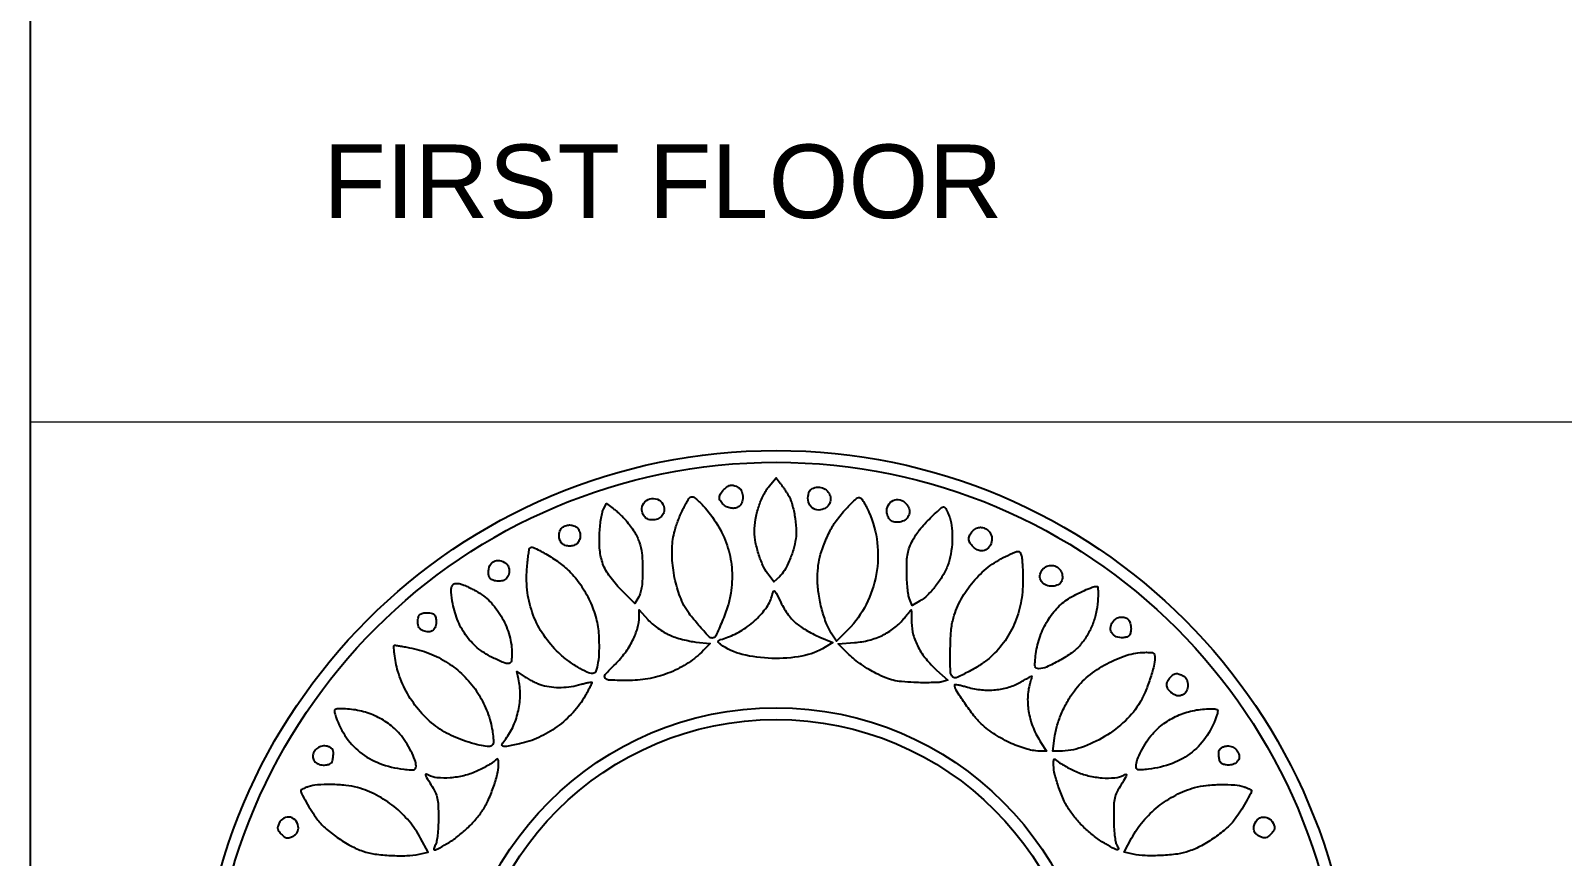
# Model space of a CAD drawing. Header units: centimetres. Extents: x -223085 to -5411, y 68813 to 74618.
# Drawn here: x -218683 to -217642, y 69343 to 69903 of the extents above; entities that cross this region are included whole.
import ezdxf

# ---------------------------------------------------------------- set-up
doc = ezdxf.new("R2010")
doc.units = ezdxf.units.CM
doc.layers.add('A TEXT FRAME', color=253, linetype='Continuous')
doc.layers.add('WALLL', color=7, linetype='Continuous')
doc.styles.add('ARI', font='arial.ttf')

# ---------------------------------------------------------------- blocks, each defined once
blk = doc.blocks.new('sfdsf')
blk.add_line((-33878.723, -54248.736), (-33581.723, -54248.736))
blk = doc.blocks.new('CVVX')
at = {"lineweight": 5}
blk.add_line((71152.14, -85049.75), (72108.68, -85049.75), dxfattribs=at)
for points in [[(71264.26, -85060.13, -0.16151), (71264.74, -85060.64, -0.086366), (71264.97, -85061.48, -0.083939), (71264.9, -85062.37, -0.137026), (71264.53, -85063.03, -0.117853), (71263.98, -85063.37, -0.095621), (71263.29, -85063.45, -0.087815), (71262.57, -85063.28, -0.080179), (71261.93, -85062.86, -0.066893), (71261.44, -85062.28, -0.149868), (71261.28, -85061.72, -0.137629), (71261.46, -85061.15, -0.052883), (71261.99, -85060.49, -0.038141), (71262.58, -85059.99, -0.119354), (71263.06, -85059.79, -0.122095), (71263.57, -85059.83, -0.040813)], [(71272.14, -85061.25, -0.06868), (71272.74, -85062.6, -0.027667), (71273.2, -85064.56, -0.027814), (71273.45, -85066.62, -0.052704), (71273.38, -85068.28, -0.035831), (71273, -85069.99, -0.02957), (71272.36, -85071.75, -0.030493), (71271.58, -85073.28, -0.071666), (71270.78, -85074.29), (71269.92, -85075.09), (71269.14, -85074.1, -0.057208), (71268.29, -85072.72, -0.029832), (71267.54, -85070.84, -0.029717), (71267.02, -85068.85, -0.049993), (71266.84, -85067.13, -0.043102), (71267.01, -85065.21, -0.035418), (71267.51, -85063.2, -0.036377), (71268.26, -85061.36, -0.057568), (71269.18, -85059.93), (71270.27, -85058.61), (71270.91, -85059.46, -0.006897), (71271.19, -85059.85, -0.003885), (71271.53, -85060.33, -0.003876), (71271.86, -85060.83, -0.006334)], [(71278.54, -85060.89, -0.098659), (71278.87, -85061.64, -0.118325), (71278.85, -85062.4, -0.119989), (71278.49, -85063.07, -0.103401), (71277.85, -85063.55, -0.146651), (71276.74, -85063.7, -0.170553), (71275.8, -85063.2, -0.155432), (71275.33, -85062.17, -0.119991), (71275.47, -85060.94, -0.17816), (71275.99, -85060.33, -0.123936), (71276.87, -85060.1, -0.113005), (71277.83, -85060.3, -0.132692)], [(71246.49, -85065.4, -0.031387), (71247.81, -85067.18, -0.060504), (71248.59, -85068.78, -0.057363), (71248.99, -85070.57, -0.025577), (71249.11, -85072.99, -0.010218), (71249.08, -85074.62, -0.023769), (71248.98, -85075.83, -0.031739), (71248.79, -85076.75, -0.060935), (71248.51, -85077.45), (71247.9, -85078.55), (71245.68, -85076.33, -0.038462), (71243.9, -85074.25, -0.068702), (71242.83, -85072.27, -0.067712), (71242.33, -85070.06, -0.036331), (71242.29, -85067.26, -0.012939), (71242.39, -85066.1, -0.014276), (71242.54, -85065, -0.013757), (71242.73, -85064.06, -0.067892), (71242.91, -85063.56), (71243.37, -85062.71), (71244.44, -85063.47, -0.022179), (71244.92, -85063.84, -0.011716), (71245.49, -85064.35, -0.011635), (71246.04, -85064.9, -0.017605)], [(71252.32, -85062.79, -0.103016), (71252.55, -85063.55, -0.123022), (71252.42, -85064.28, -0.124094), (71251.97, -85064.87, -0.105943), (71251.27, -85065.21, -0.080349), (71250.42, -85065.28, -0.124388), (71249.73, -85065.05, -0.129719), (71249.24, -85064.52, -0.091568), (71249, -85063.76, -0.18527), (71249.28, -85062.64, -0.170398), (71250.25, -85061.96, -0.166111), (71251.45, -85062.01, -0.177743)], [(71259.01, -85063.38, -0.049951), (71261.21, -85066.45, -0.057616), (71262.64, -85069.75, -0.058326), (71263.26, -85073.25, -0.053282), (71263.09, -85076.91, -0.040569), (71262.62, -85078.89, -0.019618), (71261.72, -85081.34, -0.010971), (71260.69, -85083.66, -0.291127), (71260.15, -85084, -0.210522), (71259.6, -85083.76, -0.007035), (71257.99, -85081.95, -0.013538), (71256.49, -85080.12, -0.046903), (71255.67, -85078.82, -0.047976), (71254.57, -85076.03, -0.038721), (71253.93, -85072.87, -0.039509), (71253.78, -85069.74, -0.058668), (71254.2, -85067.02, -0.027541), (71254.79, -85065.24, -0.023188), (71255.61, -85063.44, -0.016047), (71256.46, -85061.89, -0.264922), (71256.95, -85061.61, -0.161449), (71257.23, -85061.7, -0.017316), (71257.76, -85062.13, -0.019887), (71258.38, -85062.7, -0.014748)], [(71284.98, -85064.08, -0.07553), (71286.29, -85068.89, -0.072841), (71286.13, -85073.93, -0.073479), (71284.54, -85078.69, -0.079164), (71281.67, -85082.64), (71279.84, -85084.48), (71279.12, -85083.4, -0.055007), (71278.27, -85081.76, -0.026496), (71277.53, -85079.5, -0.026096), (71277.02, -85077.07, -0.036631), (71276.83, -85074.86, -0.025364), (71276.91, -85072.88, -0.038146), (71277.19, -85071.17, -0.03429), (71277.76, -85069.41, -0.01611), (71278.72, -85067.21, -0.047457), (71279.79, -85065.43, -0.027587), (71281.37, -85063.51, -0.019626), (71282.98, -85061.89, -0.337399), (71283.68, -85061.82, -0.11154), (71283.89, -85062.03, -0.012704), (71284.23, -85062.59, -0.01485), (71284.61, -85063.29, -0.011576)], [(71290.9, -85062.72, -0.119703), (71291.34, -85063.52, -0.133345), (71291.33, -85064.41, -0.136634), (71290.88, -85065.15, -0.12832), (71290.1, -85065.58, -0.078719), (71289.24, -85065.66, -0.123877), (71288.54, -85065.43, -0.130597), (71288.06, -85064.91, -0.09277), (71287.82, -85064.14, -0.14512), (71288.01, -85062.98, -0.172176), (71288.8, -85062.21, -0.173075), (71289.9, -85062.11, -0.146549)], [(71297.77, -85064.93, -0.057922), (71298.11, -85066.58, -0.032598), (71298.17, -85068.62, -0.032301), (71297.95, -85070.7, -0.048749), (71297.47, -85072.45, -0.042526), (71296.67, -85074.11, -0.032932), (71295.54, -85075.77, -0.033775), (71294.26, -85077.2, -0.061386), (71293.01, -85078.15), (71291.85, -85078.82), (71291.41, -85077.77, -0.059352), (71291.24, -85077.17, -0.012826), (71291.1, -85076.1, -0.013211), (71291, -85074.84, -0.012285), (71290.96, -85073.55, -0.011037), (71290.99, -85071.76, -0.037571), (71291.12, -85070.61, -0.046956), (71291.41, -85069.62, -0.02539), (71291.94, -85068.47, -0.053399), (71293.01, -85066.86, -0.024096), (71294.72, -85064.98, -0.015496), (71296.49, -85063.33, -0.41187), (71297.08, -85063.37, -0.067108), (71297.21, -85063.56, -0.011389), (71297.39, -85063.95, -0.012259), (71297.59, -85064.42, -0.01064)], [(71238.78, -85066.54, -0.070395), (71238.95, -85066.77, -0.038897), (71239.1, -85067.08, -0.037889), (71239.2, -85067.44, -0.049362), (71239.23, -85067.77, -0.049362), (71239.2, -85068.1, -0.037889), (71239.1, -85068.45, -0.038897), (71238.95, -85068.77, -0.070395), (71238.78, -85069, -0.070395), (71238.55, -85069.17, -0.038897), (71238.23, -85069.32, -0.037889), (71237.88, -85069.41, -0.049362), (71237.55, -85069.45, -0.049362), (71237.22, -85069.41, -0.037889), (71236.86, -85069.32, -0.038897), (71236.55, -85069.17, -0.070395), (71236.32, -85069, -0.070395), (71236.15, -85068.77, -0.038897), (71236, -85068.45, -0.037889), (71235.9, -85068.1, -0.049362), (71235.87, -85067.77, -0.049362), (71235.9, -85067.44, -0.037889), (71236, -85067.08, -0.038897), (71236.15, -85066.77, -0.070395), (71236.32, -85066.54, -0.070395), (71236.55, -85066.37, -0.038897), (71236.86, -85066.22, -0.037889), (71237.22, -85066.12, -0.049362), (71237.55, -85066.09, -0.049362), (71237.88, -85066.12, -0.037889), (71238.23, -85066.22, -0.038897), (71238.55, -85066.37, -0.070395)], [(71303.95, -85067.05, -0.152214), (71304.43, -85067.96, -0.136093), (71304.33, -85069.03, -0.140429), (71303.71, -85069.88, -0.164681), (71302.77, -85070.19, -0.126624), (71302.13, -85070.03, -0.066292), (71301.48, -85069.55, -0.066678), (71300.97, -85068.91, -0.134777), (71300.8, -85068.3, -0.120361), (71300.96, -85067.66, -0.078834), (71301.41, -85067.06, -0.078431), (71302.03, -85066.61, -0.116495), (71302.67, -85066.46, -0.068562), (71302.98, -85066.5, -0.039005), (71303.33, -85066.63, -0.038141), (71303.67, -85066.82, -0.05083)], [(71237.5, -85073.42, -0.04774), (71239.3, -85075.59, -0.041824), (71240.75, -85078.15, -0.04235), (71241.74, -85080.88, -0.052652), (71242.16, -85083.54, -0.016923), (71242.2, -85085.98, -0.03335), (71242.04, -85087.91, -0.040296), (71241.72, -85089.25, -0.325835), (71241.24, -85089.6, -0.109969), (71240.29, -85089.39, -0.02569), (71238.83, -85088.61, -0.025987), (71237.25, -85087.55, -0.026818), (71235.81, -85086.34, -0.056271), (71233.44, -85083.56, -0.05784), (71231.78, -85080.35, -0.057174), (71230.88, -85076.82, -0.052774), (71230.77, -85073.07, -0.005999), (71230.88, -85071.93, -0.00835), (71231, -85070.91, -0.005513), (71231.12, -85070.06, -0.09973), (71231.21, -85069.81, -0.384046), (71231.8, -85069.64, -0.018132), (71233.78, -85070.68, -0.026151), (71235.85, -85072.02, -0.038819)], [(71309.15, -85071.03, -0.043799), (71309.24, -85071.53, -0.00696), (71309.31, -85072.53, -0.007668), (71309.36, -85073.7, -0.006645), (71309.38, -85074.94, -0.049718), (71309.03, -85078.49, -0.053914), (71307.99, -85081.81, -0.055274), (71306.29, -85084.76, -0.057434), (71304.01, -85087.22, -0.035514), (71302.51, -85088.33, -0.022442), (71300.63, -85089.41, -0.01386), (71298.82, -85090.28, -0.310691), (71298.27, -85090.18, -0.192008), (71297.89, -85089.29, -0.009739), (71297.86, -85086.07, -0.015969), (71298, -85082.87, -0.052022), (71298.38, -85080.78, -0.055718), (71299.61, -85077.82, -0.049369), (71301.5, -85075.08, -0.049517), (71303.89, -85072.76, -0.056892), (71306.59, -85071.09, -0.005141), (71308.12, -85070.38, -0.10078), (71308.62, -85070.27, -0.283717), (71308.92, -85070.44, -0.055937)], [(71227.44, -85072.17, -0.146342), (71227.86, -85072.73, -0.107781), (71227.97, -85073.49, -0.104813), (71227.75, -85074.25, -0.131276), (71227.25, -85074.78, -0.081511), (71226.95, -85074.91, -0.039052), (71226.54, -85074.97, -0.037369), (71226.09, -85074.97, -0.043705), (71225.66, -85074.91, -0.048107), (71225.17, -85074.73, -0.119657), (71224.88, -85074.5, -0.118249), (71224.72, -85074.15, -0.046393), (71224.67, -85073.62, -0.101501), (71224.9, -85072.53, -0.172689), (71225.53, -85071.85, -0.175462), (71226.43, -85071.72, -0.105075)], [(71315.51, -85073.62, -0.095073), (71315.64, -85074.5, -0.155023), (71315.38, -85075.19, -0.146892), (71314.76, -85075.64, -0.082523), (71313.83, -85075.79, -0.129175), (71312.83, -85075.53, -0.16216), (71312.19, -85074.82, -0.166121), (71312.11, -85073.88, -0.136036), (71312.61, -85073, -0.125315), (71313.36, -85072.55, -0.125304), (71314.24, -85072.52, -0.12686), (71315.02, -85072.91, -0.130198)], [(71223.02, -85076.72, -0.074885), (71225.15, -85078.44, -0.059566), (71226.88, -85080.85, -0.058662), (71228.02, -85083.65, -0.067443), (71228.41, -85086.5, -0.03822), (71228.32, -85087.65, -0.301194), (71227.97, -85088.02, -0.161003), (71227.31, -85087.98, -0.011258), (71225.57, -85087.21, -0.059194), (71223.18, -85085.74, -0.06307), (71221.27, -85083.77, -0.061987), (71219.88, -85081.36, -0.054089), (71219.04, -85078.56, -0.019418), (71218.77, -85076.72, -0.118571), (71218.9, -85075.77, -0.266089), (71219.38, -85075.38, -0.11118), (71220.24, -85075.43, -0.027773), (71220.79, -85075.62, -0.010927), (71221.53, -85075.94, -0.010776), (71222.31, -85076.33, -0.013231)], [(71273.6, -85081.79, 0.025097), (71274.33, -85082.31, 0.013185), (71275.28, -85082.89, 0.013084), (71276.29, -85083.42, 0.019596), (71277.19, -85083.84), (71279.28, -85084.68), (71278.05, -85085.44, -0.091132), (71274.35, -85086.85, -0.052533), (71269.59, -85087.22, -0.052808), (71264.9, -85086.59, -0.098631), (71261.44, -85084.99, -0.069693), (71261.12, -85084.68, -0.379784), (71261.14, -85084.46, -0.107242), (71261.47, -85084.25, -0.006609), (71262.58, -85083.86, 0.059679), (71264.9, -85082.75, 0.048478), (71267.08, -85081.05, 0.050484), (71268.78, -85079.08, 0.091413), (71269.66, -85077.14, -0.041661), (71269.85, -85076.59, -0.510453), (71270.04, -85076.55, -0.095413), (71270.29, -85076.88, -0.003314), (71271.01, -85078.35, 0.024488), (71271.56, -85079.36, 0.024764), (71272.2, -85080.31, 0.026037), (71272.9, -85081.15, 0.03811)], [(71321.24, -85078.15, -0.036032), (71320.94, -85080.15, -0.040337), (71320.35, -85082, -0.041433), (71319.49, -85083.7, -0.042394), (71318.37, -85085.22, -0.061255), (71317.12, -85086.33, -0.02362), (71315.15, -85087.57, -0.02161), (71313.13, -85088.59, -0.106566), (71311.89, -85088.85, -0.107922), (71311.5, -85088.77, -0.228308), (71311.3, -85088.53, -0.082285), (71311.27, -85088.04, -0.00788), (71311.39, -85086.83, -0.049416), (71311.99, -85084.06, -0.051794), (71313.13, -85081.52, -0.054258), (71314.7, -85079.36, -0.066651), (71316.6, -85077.76, -0.022328), (71317.77, -85077.09, -0.016939), (71319.11, -85076.45, -0.0156), (71320.35, -85075.96, -0.074484), (71321.1, -85075.81, -0.389721), (71321.22, -85075.91, -0.018298), (71321.28, -85076.49, -0.022106), (71321.29, -85077.25, -0.013075)], [(71216.39, -85081.27, -0.09245), (71216.31, -85082.17, -0.163445), (71215.9, -85082.77, -0.162887), (71215.21, -85083.01, -0.091692), (71214.32, -85082.85, -0.067525), (71213.93, -85082.64, -0.10167), (71213.67, -85082.35, -0.090145), (71213.53, -85081.96, -0.043818), (71213.48, -85081.43, -0.064203), (71213.58, -85080.68, -0.167389), (71213.87, -85080.23, -0.141511), (71214.43, -85080.02, -0.041424), (71215.34, -85080.01, -0.057528), (71215.82, -85080.1, -0.143508), (71216.12, -85080.3, -0.117517), (71216.29, -85080.66, -0.032342)], [(71253.35, -85083.51, 0.02505), (71254.27, -85083.87, 0.01465), (71255.41, -85084.2, 0.014628), (71256.57, -85084.47, 0.023988), (71257.56, -85084.63), (71259.79, -85084.86), (71258.75, -85085.94, -0.056608), (71256.38, -85087.91, -0.04795), (71253.5, -85089.43, -0.047184), (71250.32, -85090.39, -0.050586), (71247.1, -85090.71, -0.006172), (71243.88, -85090.67, -0.207582), (71243.2, -85090.35, -0.38202), (71243.2, -85089.78, -0.014783), (71244.79, -85088.11, 0.039401), (71246.33, -85086.34, 0.042358), (71247.53, -85084.38, 0.04568), (71248.3, -85082.42, 0.071048), (71248.56, -85080.63), (71248.56, -85079.52), (71249.96, -85081.07, 0.033616), (71250.64, -85081.74, 0.019989), (71251.53, -85082.43, 0.019933), (71252.48, -85083.06, 0.031516)], [(71291.73, -85081.54, 0.064753), (71292.01, -85083.48, 0.052647), (71292.79, -85085.43, 0.048653), (71294.03, -85087.31, 0.040085), (71295.68, -85089.06), (71297.5, -85090.69), (71296.52, -85090.94, -0.048499), (71295.95, -85091.02, -0.007984), (71294.83, -85091.06, -0.008713), (71293.5, -85091.07, -0.007597), (71292.11, -85091.03, -0.011531), (71290.15, -85090.89, -0.035343), (71288.83, -85090.68, -0.039437), (71287.64, -85090.29, -0.017287), (71286.12, -85089.61, -0.021785), (71285.01, -85089, -0.014625), (71283.8, -85088.21, -0.014745), (71282.67, -85087.38, -0.028027), (71281.83, -85086.64), (71280.09, -85084.93), (71282.7, -85084.72, 0.042644), (71285.01, -85084.33, 0.048527), (71287.11, -85083.57, 0.050934), (71288.93, -85082.45, 0.057094), (71290.42, -85081.03, -0.000537), (71290.9, -85080.46, -0.000883), (71291.3, -85079.97, -0.00006), (71291.67, -85079.54, -0.137881), (71291.68, -85079.53, -0.504647), (71291.69, -85079.54, -0.000104), (71291.7, -85080.12, -0.00157), (71291.72, -85080.77, -0.000936)], [(71326.16, -85081.18, -0.084021), (71326.32, -85081.46, -0.03876), (71326.44, -85081.87, -0.036965), (71326.5, -85082.33, -0.042235), (71326.49, -85082.77, -0.0453), (71326.37, -85083.31, -0.128167), (71326.17, -85083.63, -0.123303), (71325.84, -85083.83, -0.040427), (71325.27, -85083.94, -0.128614), (71324.17, -85083.78, -0.169462), (71323.42, -85083.11, -0.180027), (71323.28, -85082.15, -0.144471), (71323.78, -85081.23, -0.087691), (71324.37, -85080.82, -0.104086), (71325.03, -85080.67, -0.111632), (71325.66, -85080.79, -0.114005)], [(71212.16, -85085.52, -0.047619), (71215.32, -85086.43, -0.050089), (71218.2, -85087.9, -0.050401), (71220.71, -85089.91, -0.04938), (71222.79, -85092.39, -0.050209), (71224.23, -85095.03, -0.044185), (71225.18, -85098.01, -0.051224), (71225.48, -85100.45, -0.423218), (71224.77, -85101.16, -0.04817), (71223.59, -85101.03, -0.019153), (71222.02, -85100.64, -0.018613), (71220.33, -85100.08, -0.021086), (71218.76, -85099.41, -0.058833), (71216.01, -85097.69, -0.050536), (71213.58, -85095.3, -0.049603), (71211.64, -85092.42, -0.051916), (71210.34, -85089.25, -0.021274), (71210, -85087.89, -0.021449), (71209.78, -85086.51, -0.014037), (71209.68, -85085.32, -0.431645), (71209.86, -85085.12, -0.042995), (71209.95, -85085.13, -0.000427), (71210.59, -85085.24, -0.001398), (71211.32, -85085.37, -0.000906)], [(71330.29, -85087.14, -0.064266), (71330.12, -85088.45, -0.016507), (71329.51, -85090.49, -0.017561), (71328.73, -85092.58, -0.034294), (71327.93, -85094.17, -0.071292), (71325.61, -85097.09, -0.052407), (71322.32, -85099.6, -0.053223), (71318.65, -85101.32, -0.082633), (71315.21, -85101.91), (71314.14, -85101.91), (71314.38, -85099.87, -0.040664), (71314.75, -85098.03, -0.029351), (71315.44, -85096.05, -0.028484), (71316.39, -85094.1, -0.031062), (71317.54, -85092.33, -0.063719), (71319.72, -85090.05, -0.045801), (71322.65, -85088.08, -0.046505), (71325.82, -85086.72, -0.075761), (71328.7, -85086.26, -0.014166), (71329.63, -85086.27, -0.11594), (71330.03, -85086.39, -0.207161), (71330.22, -85086.64, -0.061363)], [(71233.21, -85091.46, 0.039137), (71234.67, -85091.74, 0.034431), (71236.22, -85091.81, 0.033696), (71237.81, -85091.67, 0.033612), (71239.36, -85091.32, -0.01202), (71240.02, -85091.13, -0.021085), (71240.58, -85091.02, -0.017653), (71241.01, -85090.96, -0.444927), (71241.09, -85091.04, -0.110495), (71241.05, -85091.2, -0.004155), (71240.77, -85091.76, -0.007324), (71240.42, -85092.42, -0.00507), (71240.01, -85093.16, -0.056063), (71238.09, -85095.77, -0.048928), (71235.56, -85098.03, -0.049053), (71232.65, -85099.74, -0.057098), (71229.6, -85100.75, -0.005282), (71227.53, -85101.17, -0.135018), (71226.96, -85101.12, -0.465342), (71226.85, -85100.82, -0.031584), (71227.42, -85099.96, 0.058615), (71228.65, -85097.86, 0.051368), (71229.43, -85095.45, 0.051085), (71229.71, -85092.91, 0.056454), (71229.45, -85090.46), (71229.18, -85089.27), (71230.52, -85090.17, 0.022757), (71231.13, -85090.55, 0.01507), (71231.86, -85090.93, 0.01518), (71232.59, -85091.25, 0.02833)], [(71334.79, -85089.99, -0.165193), (71335.34, -85090.57, -0.110733), (71335.52, -85091.48, -0.109361), (71335.31, -85092.38, -0.15807), (71334.74, -85092.97, -0.054037), (71334.31, -85093.14, -0.096158), (71333.94, -85093.17, -0.084254), (71333.55, -85093.06, -0.033969), (71333.06, -85092.79, -0.088166), (71332.46, -85092.22, -0.129755), (71332.19, -85091.55, -0.133042), (71332.29, -85090.85, -0.095086), (71332.74, -85090.19, -0.048498), (71333.23, -85089.78, -0.124199), (71333.65, -85089.63, -0.112104), (71334.13, -85089.69, -0.035549)], [(71310.48, -85091.18, 0.063217), (71310.13, -85093.44, 0.05244), (71310.32, -85095.86, 0.050547), (71311.03, -85098.27, 0.049693), (71312.21, -85100.52), (71313.13, -85101.91), (71312.28, -85101.91, -0.066463), (71310.05, -85101.6, -0.039353), (71307.52, -85100.68, -0.037414), (71304.99, -85099.29, -0.040241), (71302.76, -85097.57, -0.043309), (71301.61, -85096.31, -0.014763), (71300.15, -85094.31, -0.009862), (71298.8, -85092.26, -0.141094), (71298.56, -85091.43, -0.433111), (71298.65, -85091.35, -0.020801), (71299.08, -85091.4, -0.0231), (71299.64, -85091.51, -0.013168), (71300.3, -85091.69, 0.043136), (71302.53, -85092.16, 0.046788), (71304.75, -85092.21, 0.04907), (71306.84, -85091.87, 0.058629), (71308.69, -85091.12, -0.000146), (71309.46, -85090.71, -0.000232), (71310.13, -85090.35, -0.000045), (71310.71, -85090.03, -0.011513), (71310.76, -85090.01, -0.627715), (71310.78, -85090.02, -0.002907), (71310.71, -85090.34, -0.007352), (71310.61, -85090.72, -0.004151)], [(71200.37, -85096.04, 0.06852), (71201.95, -85099.42, 0.080218), (71204.32, -85102.05, 0.078352), (71207.45, -85103.84, 0.06169), (71211.25, -85104.77, 0.008448), (71212.4, -85104.89, 0.080299), (71212.89, -85104.85, 0.221862), (71213.13, -85104.66, 0.118506), (71213.21, -85104.3, 0.087178), (71213.02, -85103.29, 0.027279), (71212.4, -85101.89, 0.027352), (71211.56, -85100.43, 0.035664), (71210.63, -85099.2, 0.054796), (71208.82, -85097.54, 0.052946), (71206.67, -85096.3, 0.051978), (71204.27, -85095.51, 0.049129), (71201.72, -85095.22, 0.009842), (71200.73, -85095.23, 0.13045), (71200.39, -85095.33, 0.286716), (71200.27, -85095.55, 0.053057)], [(71340.15, -85096.04, -0.06852), (71338.57, -85099.42, -0.080218), (71336.19, -85102.05, -0.078352), (71333.06, -85103.84, -0.06169), (71329.27, -85104.77, -0.008448), (71328.12, -85104.89, -0.080299), (71327.62, -85104.85, -0.221862), (71327.39, -85104.66, -0.118506), (71327.31, -85104.3, -0.087178), (71327.5, -85103.29, -0.027279), (71328.12, -85101.89, -0.027352), (71328.96, -85100.43, -0.035664), (71329.89, -85099.2, -0.054796), (71331.7, -85097.54, -0.052946), (71333.85, -85096.3, -0.051978), (71336.25, -85095.51, -0.049129), (71338.8, -85095.22, -0.009842), (71339.79, -85095.23, -0.13045), (71340.13, -85095.33, -0.286716), (71340.25, -85095.55, -0.053057)], [(71196.87, -85102.55, 0.135144), (71196.95, -85103.22, 0.135702), (71197.36, -85103.75, 0.113495), (71198.05, -85104.05, 0.076681), (71198.92, -85104.09, 0.045583), (71199.48, -85103.97, 0.140152), (71199.8, -85103.76, 0.123882), (71199.98, -85103.4, 0.032103), (71200.09, -85102.75, 0.030909), (71200.11, -85102.11, 0.105665), (71200.01, -85101.71, 0.130378), (71199.77, -85101.43, 0.058574), (71199.34, -85101.2, 0.113192), (71198.55, -85101.09, 0.105155), (71197.77, -85101.32, 0.10755), (71197.17, -85101.85, 0.12358)], [(71343.64, -85102.55, -0.135144), (71343.57, -85103.22, -0.135702), (71343.16, -85103.75, -0.113495), (71342.46, -85104.05, -0.076681), (71341.6, -85104.09, -0.045583), (71341.04, -85103.97, -0.140152), (71340.72, -85103.76, -0.123882), (71340.54, -85103.4, -0.032103), (71340.43, -85102.75, -0.030909), (71340.41, -85102.11, -0.105665), (71340.51, -85101.71, -0.130378), (71340.75, -85101.43, -0.058574), (71341.18, -85101.2, -0.113192), (71341.96, -85101.09, -0.105155), (71342.75, -85101.32, -0.10755), (71343.35, -85101.85, -0.12358)], [(71222.73, -85105.14, -0.049524), (71220.79, -85105.8, -0.039783), (71218.61, -85106.14, -0.041272), (71216.58, -85106.12, -0.10002), (71215.16, -85105.69, 0.074533), (71214.8, -85105.56, 0.554707), (71214.7, -85105.67, 0.069741), (71214.87, -85106.07, 0.004118), (71215.56, -85107.19, -0.021827), (71216.25, -85108.42, -0.062179), (71216.58, -85109.34, -0.047126), (71216.72, -85110.45, -0.008653), (71216.75, -85112.52, -0.011185), (71216.72, -85113.95, -0.016411), (71216.62, -85115.2, -0.017012), (71216.47, -85116.21, -0.082798), (71216.27, -85116.75, 0.048611), (71216.01, -85117.36, 0.535922), (71216.14, -85117.53, 0.104432), (71216.64, -85117.39, 0.006008), (71218.04, -85116.61, 0.030912), (71219.58, -85115.59, 0.02542), (71221.1, -85114.32, 0.025243), (71222.5, -85112.9, 0.029109), (71223.68, -85111.4, 0.043376), (71224.59, -85109.82, 0.022918), (71225.44, -85107.72, 0.022555), (71226.09, -85105.63, 0.063242), (71226.28, -85104.11, 0.008421), (71226.27, -85103.37, 0.205552), (71226.18, -85103.18, 0.360173), (71226.02, -85103.18, 0.019735), (71225.62, -85103.52, -0.046067), (71225.22, -85103.81, -0.010148), (71224.49, -85104.24, -0.010473), (71223.63, -85104.7, -0.009903)], [(71317.79, -85105.14, 0.049524), (71319.73, -85105.8, 0.039783), (71321.91, -85106.14, 0.041272), (71323.93, -85106.12, 0.10002), (71325.36, -85105.69, -0.074533), (71325.71, -85105.56, -0.554707), (71325.81, -85105.67, -0.069741), (71325.64, -85106.07, -0.004118), (71324.96, -85107.19, 0.021827), (71324.27, -85108.42, 0.062179), (71323.93, -85109.34, 0.047126), (71323.79, -85110.45, 0.008653), (71323.76, -85112.52, 0.011185), (71323.8, -85113.95, 0.016411), (71323.9, -85115.2, 0.017012), (71324.05, -85116.21, 0.082798), (71324.24, -85116.75, -0.048611), (71324.51, -85117.36, -0.535922), (71324.37, -85117.53, -0.104432), (71323.88, -85117.39, -0.006008), (71322.48, -85116.61, -0.030912), (71320.93, -85115.59, -0.02542), (71319.41, -85114.32, -0.025243), (71318.02, -85112.9, -0.029109), (71316.84, -85111.4, -0.043376), (71315.93, -85109.82, -0.022918), (71315.07, -85107.72, -0.022555), (71314.43, -85105.63, -0.063242), (71314.24, -85104.11, -0.008421), (71314.25, -85103.37, -0.205552), (71314.34, -85103.18, -0.360173), (71314.49, -85103.18, -0.019735), (71314.9, -85103.52, 0.046067), (71315.3, -85103.81, 0.010148), (71316.02, -85104.24, 0.010473), (71316.89, -85104.7, 0.009903)], [(71196.11, -85107.55, 0.011714), (71195.66, -85107.72, 0.018125), (71195.28, -85107.89, 0.012807), (71194.98, -85108.04, 0.27267), (71194.93, -85108.12, 0.12407), (71195.05, -85108.59, 0.00609), (71195.82, -85109.99, 0.010815), (71196.69, -85111.43, 0.017131), (71197.49, -85112.62, 0.054299), (71198.8, -85114.06, 0.028094), (71200.72, -85115.57, 0.027846), (71202.85, -85116.89, 0.042695), (71204.83, -85117.76, 0.048956), (71206.66, -85118.2, 0.020542), (71209.19, -85118.43, 0.020622), (71211.74, -85118.46, 0.044539), (71213.7, -85118.22), (71215.11, -85117.92), (71213.93, -85115.71, 0.052353), (71212.11, -85113.02, 0.048821), (71209.72, -85110.69, 0.048924), (71206.94, -85108.87, 0.053082), (71203.93, -85107.68, 0.040855), (71202.08, -85107.33, 0.022248), (71199.78, -85107.19, 0.021707), (71197.57, -85107.25, 0.066445)], [(71344.41, -85107.55, -0.011714), (71344.86, -85107.72, -0.018125), (71345.24, -85107.89, -0.012807), (71345.54, -85108.04, -0.27267), (71345.59, -85108.12, -0.12407), (71345.47, -85108.59, -0.00609), (71344.7, -85109.99, -0.010815), (71343.83, -85111.43, -0.017131), (71343.02, -85112.62, -0.054299), (71341.71, -85114.06, -0.028094), (71339.8, -85115.57, -0.027846), (71337.67, -85116.89, -0.042695), (71335.69, -85117.76, -0.048956), (71333.86, -85118.2, -0.020542), (71331.33, -85118.43, -0.020622), (71328.77, -85118.46, -0.044539), (71326.82, -85118.22), (71325.41, -85117.92), (71326.59, -85115.71, -0.052353), (71328.41, -85113.02, -0.048821), (71330.79, -85110.69, -0.048924), (71333.58, -85108.87, -0.053082), (71336.59, -85107.68, -0.040855), (71338.43, -85107.33, -0.022248), (71340.74, -85107.19, -0.021707), (71342.95, -85107.25, -0.066445)], [(71191.5, -85113.31, 0.037693), (71191.3, -85113.85, 0.121355), (71191.29, -85114.23, 0.114001), (71191.45, -85114.59, 0.031291), (71191.86, -85115.06, 0.031291), (71192.33, -85115.47, 0.114001), (71192.69, -85115.64, 0.121355), (71193.07, -85115.62, 0.037693), (71193.61, -85115.42, 0.053472), (71194.02, -85115.18, 0.074791), (71194.32, -85114.88, 0.081096), (71194.5, -85114.53, 0.076976), (71194.56, -85114.13, 0.152605), (71194.21, -85113.02, 0.178189), (71193.31, -85112.39, 0.188127), (71192.26, -85112.51, 0.166296)], [(71349.02, -85113.31, -0.037693), (71349.22, -85113.85, -0.121355), (71349.23, -85114.23, -0.114001), (71349.07, -85114.59, -0.031291), (71348.65, -85115.06, -0.031291), (71348.19, -85115.47, -0.114001), (71347.83, -85115.64, -0.121355), (71347.45, -85115.62, -0.037693), (71346.91, -85115.42, -0.053472), (71346.5, -85115.18, -0.074791), (71346.2, -85114.88, -0.081096), (71346.02, -85114.53, -0.076976), (71345.96, -85114.13, -0.152605), (71346.31, -85113.02, -0.178189), (71347.2, -85112.39, -0.188127), (71348.26, -85112.51, -0.166296)]]:
    blk.add_lwpolyline(points, format="xyb", close=True)
at = {"linetype": 'Continuous'}
for radius in [91.59, 89.72, 50.85, 48.98]:
    blk.add_circle((71270.26, -85145.88), radius, dxfattribs=at)
at = {"lineweight": 5, "xscale": 4.554945441230865, "yscale": 4.554945441230865, "zscale": 4.554945441230865, "rotation": 90.00000000000004}
blk.add_blockref('sfdsf', (-175947.9, 69074.68), dxfattribs=at)

msp = doc.modelspace()

# ---------------------------------------------------------------- linework, layer by layer
at = {"layer": 'A TEXT FRAME', "color": 0, "linetype": 'ByBlock', "lineweight": 0}
msp.add_line((-218683.115, 74618.147, 0), (-218683.115, 68817.341, 0), dxfattribs=at)

# ---------------------------------------------------------------- block references
at = {"layer": 'WALLL', "linetype": 'ByBlock', "lineweight": 0, "xscale": 4.287940003608949, "yscale": 4.287940003608949, "zscale": 4.287940003608949}
msp.add_blockref('CVVX', (-523779.212, 434325.872, 0), dxfattribs=at)

# ---------------------------------------------------------------- texts
at = {"lineweight": 5, "insert": (-218484.406, 69825.985), "char_height": 50, "width": 646.70074, "attachment_point": 1, "style": 'ARI'}
msp.add_mtext('FIRST FLOOR', dxfattribs=at)

doc.saveas('drawing.dxf')
